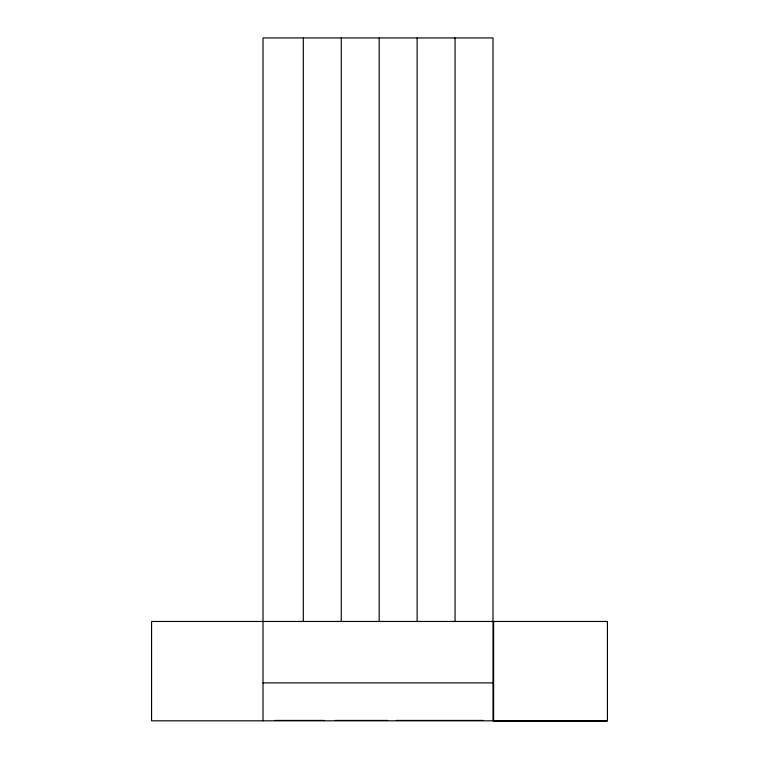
<?xml version="1.0" encoding="UTF-8"?>
<svg xmlns="http://www.w3.org/2000/svg" width="759" height="759" viewBox="0 0 759 759"><rect width="100%" height="100%" fill="white"/><g stroke="black" fill="none" stroke-linecap="round" stroke-linejoin="round"><path stroke-width="1.14" d="M492.999 621.469L151.572 621.469L151.572 720.813L606.811 720.813M263.012 682.882L492.999 682.882M275.194 720.433L324.283 720.433M335.326 720.433L387.697 720.433M396.274 720.433L483.246 720.433M492.999 720.813L492.999 37.95L263.012 37.95L263.012 720.813M455.068 37.95L455.068 621.469M417.127 37.95L417.127 621.469M379.187 37.95L379.187 621.469M341.256 37.95L341.256 621.469M303.315 37.95L303.315 621.469M607.428 621.469L493.625 621.469L493.625 721.05L607.428 721.05L607.428 621.469"/></g></svg>
